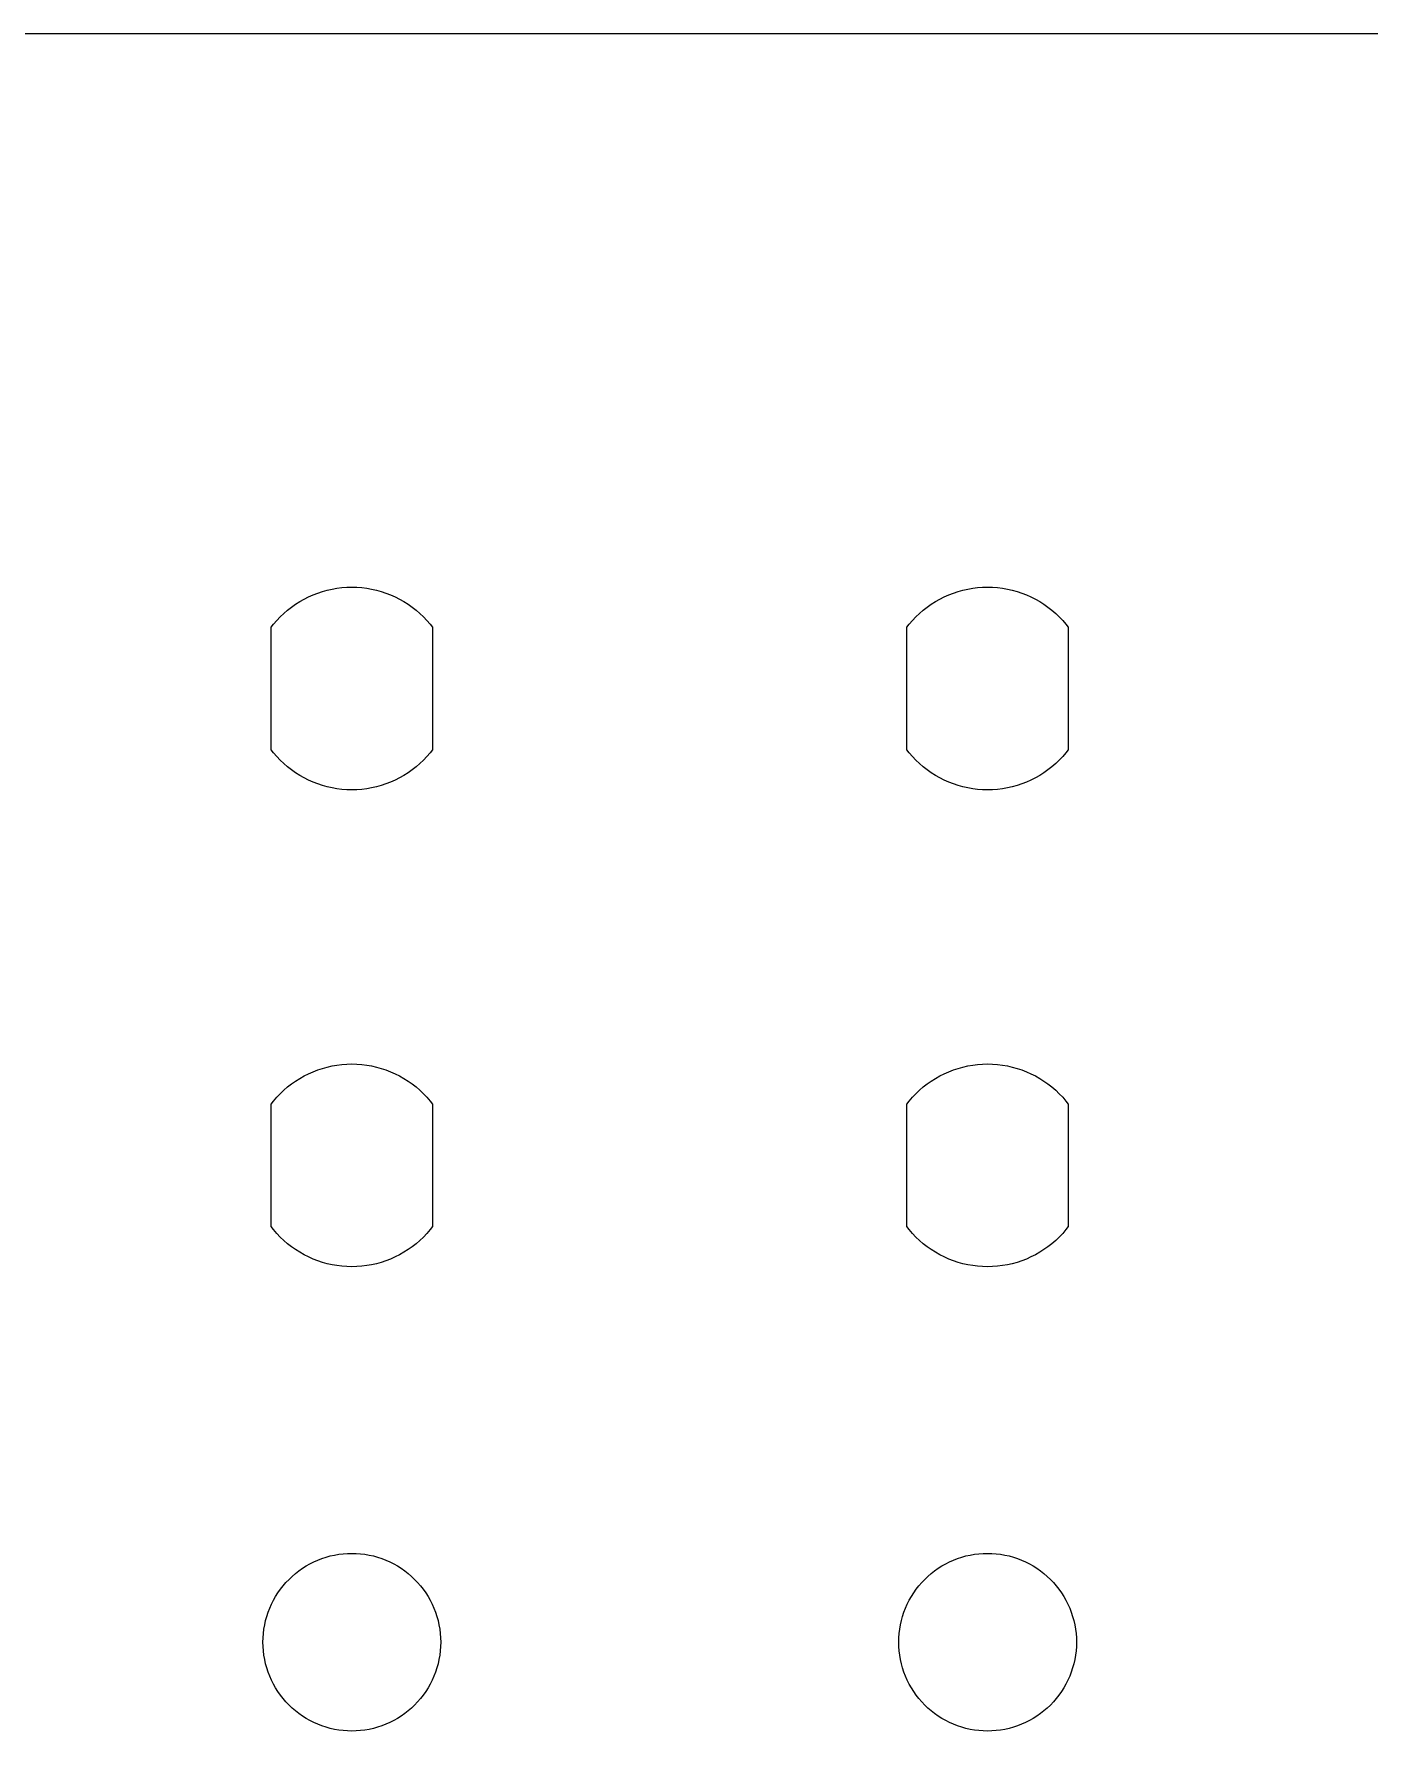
# Model space of a CAD drawing. Header units: metres. Extents: x 0 to 213, y 0 to 128.
# Drawn here: x 106.7 to 160, y 60.7 to 128.5 of the extents above; entities that cross this region are included whole.
import ezdxf

# ---------------------------------------------------------------- set-up
doc = ezdxf.new("R2010")
doc.units = ezdxf.units.M

msp = doc.modelspace()

# ---------------------------------------------------------------- linework, layer by layer
for p, q in [((212.36, 128.5), (1, 128.5)), ((117.13, 105.717), (117.298, 105.824)), ((117.298, 105.824), (117.471, 105.922)), ((117.471, 105.922), (117.648, 106.011)), ((117.648, 106.011), (117.83, 106.092)), ((117.83, 106.092), (118.016, 106.163)), ((118.016, 106.163), (118.204, 106.226)), ((118.204, 106.226), (118.396, 106.279)), ((118.396, 106.279), (118.59, 106.322)), ((118.59, 106.322), (118.786, 106.356)), ((118.786, 106.356), (118.983, 106.38)), ((118.983, 106.38), (119.181, 106.395)), ((119.181, 106.395), (119.38, 106.4)), ((119.38, 106.4), (119.579, 106.395)), ((119.579, 106.395), (119.777, 106.38)), ((119.777, 106.38), (119.974, 106.356)), ((119.974, 106.356), (120.17, 106.322)), ((120.17, 106.322), (120.364, 106.279)), ((120.364, 106.279), (120.556, 106.226)), ((120.556, 106.226), (120.744, 106.163)), ((120.744, 106.163), (120.93, 106.092)), ((120.93, 106.092), (121.112, 106.011)), ((121.112, 106.011), (121.289, 105.922)), ((121.289, 105.922), (121.462, 105.824)), ((121.462, 105.824), (121.63, 105.717)), ((142.53, 105.717), (142.698, 105.824)), ((142.698, 105.824), (142.871, 105.922)), ((142.871, 105.922), (143.048, 106.011)), ((143.048, 106.011), (143.23, 106.092)), ((143.23, 106.092), (143.416, 106.163)), ((143.416, 106.163), (143.604, 106.226)), ((143.604, 106.226), (143.796, 106.279)), ((143.796, 106.279), (143.99, 106.322)), ((143.99, 106.322), (144.186, 106.356)), ((144.186, 106.356), (144.383, 106.38)), ((144.383, 106.38), (144.581, 106.395)), ((144.581, 106.395), (144.78, 106.4)), ((144.78, 106.4), (144.979, 106.395)), ((144.979, 106.395), (145.177, 106.38)), ((145.177, 106.38), (145.374, 106.356)), ((145.374, 106.356), (145.57, 106.322)), ((145.57, 106.322), (145.764, 106.279)), ((145.764, 106.279), (145.956, 106.226)), ((145.956, 106.226), (146.144, 106.163)), ((146.144, 106.163), (146.33, 106.092)), ((146.33, 106.092), (146.512, 106.011)), ((146.512, 106.011), (146.689, 105.922)), ((146.689, 105.922), (146.862, 105.824)), ((146.862, 105.824), (147.03, 105.717)), ((116.379, 105.07), (116.516, 105.214)), ((116.516, 105.214), (116.66, 105.351)), ((116.66, 105.351), (116.811, 105.481)), ((116.811, 105.481), (116.967, 105.603)), ((116.967, 105.603), (117.13, 105.717)), ((121.63, 105.717), (121.793, 105.603)), ((121.793, 105.603), (121.949, 105.481)), ((121.949, 105.481), (122.1, 105.351)), ((122.1, 105.351), (122.244, 105.214)), ((122.244, 105.214), (122.381, 105.07)), ((141.779, 105.07), (141.916, 105.214)), ((141.916, 105.214), (142.06, 105.351)), ((142.06, 105.351), (142.211, 105.481)), ((142.211, 105.481), (142.367, 105.603)), ((142.367, 105.603), (142.53, 105.717)), ((147.03, 105.717), (147.193, 105.603)), ((147.193, 105.603), (147.349, 105.481)), ((147.349, 105.481), (147.5, 105.351)), ((147.5, 105.351), (147.644, 105.214)), ((147.644, 105.214), (147.781, 105.07)), ((116.155, 104.798), (116.249, 104.919)), ((116.155, 99.9015), (116.155, 104.798)), ((116.249, 104.919), (116.379, 105.07)), ((122.381, 105.07), (122.511, 104.919)), ((122.511, 104.919), (122.605, 104.798)), ((122.605, 104.798), (122.605, 99.9015)), ((141.555, 104.798), (141.649, 104.919)), ((141.555, 99.9015), (141.555, 104.798)), ((141.649, 104.919), (141.779, 105.07)), ((147.781, 105.07), (147.911, 104.919)), ((147.911, 104.919), (148.005, 104.798)), ((148.005, 104.798), (148.005, 99.9015)), ((116.249, 99.7807), (116.155, 99.9015)), ((116.379, 99.6302), (116.249, 99.7807)), ((122.511, 99.7807), (122.381, 99.6302)), ((122.605, 99.9015), (122.511, 99.7807)), ((141.649, 99.7807), (141.555, 99.9015)), ((141.779, 99.6302), (141.649, 99.7807)), ((147.911, 99.7807), (147.781, 99.6302)), ((148.005, 99.9015), (147.911, 99.7807)), ((116.516, 99.4862), (116.379, 99.6302)), ((116.66, 99.3491), (116.516, 99.4862)), ((116.811, 99.2193), (116.66, 99.3491)), ((116.967, 99.097), (116.811, 99.2193)), ((117.13, 98.9825), (116.967, 99.097)), ((121.793, 99.097), (121.63, 98.9825)), ((121.949, 99.2193), (121.793, 99.097)), ((122.1, 99.3491), (121.949, 99.2193)), ((122.244, 99.4862), (122.1, 99.3491)), ((122.381, 99.6302), (122.244, 99.4862)), ((141.916, 99.4862), (141.779, 99.6302)), ((142.06, 99.3491), (141.916, 99.4862)), ((142.211, 99.2193), (142.06, 99.3491)), ((142.367, 99.097), (142.211, 99.2193)), ((142.53, 98.9825), (142.367, 99.097)), ((147.193, 99.097), (147.03, 98.9825)), ((147.349, 99.2193), (147.193, 99.097)), ((147.5, 99.3491), (147.349, 99.2193)), ((147.644, 99.4862), (147.5, 99.3491)), ((147.781, 99.6302), (147.644, 99.4862)), ((117.298, 98.8762), (117.13, 98.9825)), ((117.471, 98.7782), (117.298, 98.8762)), ((117.648, 98.6888), (117.471, 98.7782)), ((117.83, 98.6083), (117.648, 98.6888)), ((118.016, 98.5367), (117.83, 98.6083)), ((118.204, 98.4744), (118.016, 98.5367)), ((118.396, 98.4214), (118.204, 98.4744)), ((118.59, 98.3778), (118.396, 98.4214)), ((118.786, 98.3438), (118.59, 98.3778)), ((118.983, 98.3195), (118.786, 98.3438)), ((119.181, 98.3049), (118.983, 98.3195)), ((119.777, 98.3195), (119.579, 98.3049)), ((119.974, 98.3438), (119.777, 98.3195)), ((120.17, 98.3778), (119.974, 98.3438)), ((120.364, 98.4214), (120.17, 98.3778)), ((120.556, 98.4744), (120.364, 98.4214)), ((120.744, 98.5367), (120.556, 98.4744)), ((120.93, 98.6083), (120.744, 98.5367)), ((121.112, 98.6888), (120.93, 98.6083)), ((121.289, 98.7782), (121.112, 98.6888)), ((121.462, 98.8762), (121.289, 98.7782)), ((121.63, 98.9825), (121.462, 98.8762)), ((142.698, 98.8762), (142.53, 98.9825)), ((142.871, 98.7782), (142.698, 98.8762)), ((143.048, 98.6888), (142.871, 98.7782)), ((143.23, 98.6083), (143.048, 98.6888)), ((143.416, 98.5367), (143.23, 98.6083)), ((143.604, 98.4744), (143.416, 98.5367)), ((143.796, 98.4214), (143.604, 98.4744)), ((143.99, 98.3778), (143.796, 98.4214)), ((144.186, 98.3438), (143.99, 98.3778)), ((144.383, 98.3195), (144.186, 98.3438)), ((144.581, 98.3049), (144.383, 98.3195)), ((145.177, 98.3195), (144.979, 98.3049)), ((145.374, 98.3438), (145.177, 98.3195)), ((145.57, 98.3778), (145.374, 98.3438)), ((145.764, 98.4214), (145.57, 98.3778)), ((145.956, 98.4744), (145.764, 98.4214)), ((146.144, 98.5367), (145.956, 98.4744)), ((146.33, 98.6083), (146.144, 98.5367)), ((146.512, 98.6888), (146.33, 98.6083)), ((146.689, 98.7782), (146.512, 98.6888)), ((146.862, 98.8762), (146.689, 98.7782)), ((147.03, 98.9825), (146.862, 98.8762)), ((119.38, 98.3), (119.181, 98.3049)), ((119.579, 98.3049), (119.38, 98.3)), ((144.78, 98.3), (144.581, 98.3049)), ((144.979, 98.3049), (144.78, 98.3)), ((117.298, 86.7738), (117.471, 86.8718)), ((117.471, 86.8718), (117.648, 86.9611)), ((117.648, 86.9611), (117.83, 87.0417)), ((117.83, 87.0417), (118.016, 87.1132)), ((118.016, 87.1132), (118.204, 87.1756)), ((118.204, 87.1756), (118.396, 87.2286)), ((118.396, 87.2286), (118.59, 87.2722)), ((118.59, 87.2722), (118.786, 87.3062)), ((118.786, 87.3062), (118.983, 87.3305)), ((118.983, 87.3305), (119.181, 87.3451)), ((119.181, 87.3451), (119.38, 87.35)), ((119.38, 87.35), (119.579, 87.3451)), ((119.579, 87.3451), (119.777, 87.3305)), ((119.777, 87.3305), (119.974, 87.3062)), ((119.974, 87.3062), (120.17, 87.2722)), ((120.17, 87.2722), (120.364, 87.2286)), ((120.364, 87.2286), (120.556, 87.1756)), ((120.556, 87.1756), (120.744, 87.1132)), ((120.744, 87.1132), (120.93, 87.0417)), ((120.93, 87.0417), (121.112, 86.9611)), ((121.112, 86.9611), (121.289, 86.8718)), ((121.289, 86.8718), (121.462, 86.7738)), ((142.698, 86.7738), (142.871, 86.8718)), ((142.871, 86.8718), (143.048, 86.9611)), ((143.048, 86.9611), (143.23, 87.0417)), ((143.23, 87.0417), (143.416, 87.1132)), ((143.416, 87.1132), (143.604, 87.1756)), ((143.604, 87.1756), (143.796, 87.2286)), ((143.796, 87.2286), (143.99, 87.2722)), ((143.99, 87.2722), (144.186, 87.3062)), ((144.186, 87.3062), (144.383, 87.3305)), ((144.383, 87.3305), (144.581, 87.3451)), ((144.581, 87.3451), (144.78, 87.35)), ((144.78, 87.35), (144.979, 87.3451)), ((144.979, 87.3451), (145.177, 87.3305)), ((145.177, 87.3305), (145.374, 87.3062)), ((145.374, 87.3062), (145.57, 87.2722)), ((145.57, 87.2722), (145.764, 87.2286)), ((145.764, 87.2286), (145.956, 87.1756)), ((145.956, 87.1756), (146.144, 87.1132)), ((146.144, 87.1132), (146.33, 87.0417)), ((146.33, 87.0417), (146.512, 86.9611)), ((146.512, 86.9611), (146.689, 86.8718)), ((146.689, 86.8718), (146.862, 86.7738)), ((116.379, 86.0198), (116.516, 86.1638)), ((116.516, 86.1638), (116.66, 86.3008)), ((116.66, 86.3008), (116.811, 86.4307)), ((116.811, 86.4307), (116.967, 86.553)), ((116.967, 86.553), (117.13, 86.6674)), ((117.13, 86.6674), (117.298, 86.7738)), ((121.462, 86.7738), (121.63, 86.6674)), ((121.63, 86.6674), (121.793, 86.553)), ((121.793, 86.553), (121.949, 86.4307)), ((121.949, 86.4307), (122.1, 86.3008)), ((122.1, 86.3008), (122.244, 86.1638)), ((122.244, 86.1638), (122.381, 86.0198)), ((141.779, 86.0198), (141.916, 86.1638)), ((141.916, 86.1638), (142.06, 86.3008)), ((142.06, 86.3008), (142.211, 86.4307)), ((142.211, 86.4307), (142.367, 86.553)), ((142.367, 86.553), (142.53, 86.6674)), ((142.53, 86.6674), (142.698, 86.7738)), ((146.862, 86.7738), (147.03, 86.6674)), ((147.03, 86.6674), (147.193, 86.553)), ((147.193, 86.553), (147.349, 86.4307)), ((147.349, 86.4307), (147.5, 86.3008)), ((147.5, 86.3008), (147.644, 86.1638)), ((147.644, 86.1638), (147.781, 86.0198)), ((116.155, 85.7484), (116.249, 85.8693)), ((116.155, 80.8515), (116.155, 85.7484)), ((116.249, 85.8693), (116.379, 86.0198)), ((122.381, 86.0198), (122.511, 85.8693)), ((122.511, 85.8693), (122.605, 85.7484)), ((122.605, 85.7484), (122.605, 80.8515)), ((141.555, 85.7484), (141.649, 85.8693)), ((141.555, 80.8515), (141.555, 85.7484)), ((141.649, 85.8693), (141.779, 86.0198)), ((147.781, 86.0198), (147.911, 85.8693)), ((147.911, 85.8693), (148.005, 85.7484)), ((148.005, 85.7484), (148.005, 80.8515)), ((116.249, 80.7307), (116.155, 80.8515)), ((116.379, 80.5802), (116.249, 80.7307)), ((122.511, 80.7307), (122.381, 80.5802)), ((122.605, 80.8515), (122.511, 80.7307)), ((141.649, 80.7307), (141.555, 80.8515)), ((141.779, 80.5802), (141.649, 80.7307)), ((147.911, 80.7307), (147.781, 80.5802)), ((148.005, 80.8515), (147.911, 80.7307)), ((116.516, 80.4362), (116.379, 80.5802)), ((116.66, 80.2991), (116.516, 80.4362)), ((116.811, 80.1693), (116.66, 80.2991)), ((116.967, 80.047), (116.811, 80.1693)), ((117.13, 79.9325), (116.967, 80.047)), ((121.793, 80.047), (121.63, 79.9325)), ((121.949, 80.1693), (121.793, 80.047)), ((122.1, 80.2991), (121.949, 80.1693)), ((122.244, 80.4362), (122.1, 80.2991)), ((122.381, 80.5802), (122.244, 80.4362)), ((141.916, 80.4362), (141.779, 80.5802)), ((142.06, 80.2991), (141.916, 80.4362)), ((142.211, 80.1693), (142.06, 80.2991)), ((142.367, 80.047), (142.211, 80.1693)), ((142.53, 79.9325), (142.367, 80.047)), ((147.193, 80.047), (147.03, 79.9325)), ((147.349, 80.1693), (147.193, 80.047)), ((147.5, 80.2991), (147.349, 80.1693)), ((147.644, 80.4362), (147.5, 80.2991)), ((147.781, 80.5802), (147.644, 80.4362)), ((117.298, 79.8262), (117.13, 79.9325)), ((117.471, 79.7282), (117.298, 79.8262)), ((117.648, 79.6388), (117.471, 79.7282)), ((117.83, 79.5583), (117.648, 79.6388)), ((118.016, 79.4867), (117.83, 79.5583)), ((118.204, 79.4244), (118.016, 79.4867)), ((118.396, 79.3714), (118.204, 79.4244)), ((118.59, 79.3278), (118.396, 79.3714)), ((118.786, 79.2938), (118.59, 79.3278)), ((120.17, 79.3278), (119.974, 79.2938)), ((120.364, 79.3714), (120.17, 79.3278)), ((120.556, 79.4244), (120.364, 79.3714)), ((120.744, 79.4867), (120.556, 79.4244)), ((120.93, 79.5583), (120.744, 79.4867)), ((121.112, 79.6388), (120.93, 79.5583)), ((121.289, 79.7282), (121.112, 79.6388)), ((121.462, 79.8262), (121.289, 79.7282)), ((121.63, 79.9325), (121.462, 79.8262)), ((142.698, 79.8262), (142.53, 79.9325)), ((142.871, 79.7282), (142.698, 79.8262)), ((143.048, 79.6388), (142.871, 79.7282)), ((143.23, 79.5583), (143.048, 79.6388)), ((143.416, 79.4867), (143.23, 79.5583)), ((143.604, 79.4244), (143.416, 79.4867)), ((143.796, 79.3714), (143.604, 79.4244)), ((143.99, 79.3278), (143.796, 79.3714)), ((144.186, 79.2938), (143.99, 79.3278)), ((145.57, 79.3278), (145.374, 79.2938)), ((145.764, 79.3714), (145.57, 79.3278)), ((145.956, 79.4244), (145.764, 79.3714)), ((146.144, 79.4867), (145.956, 79.4244)), ((146.33, 79.5583), (146.144, 79.4867)), ((146.512, 79.6388), (146.33, 79.5583)), ((146.689, 79.7282), (146.512, 79.6388)), ((146.862, 79.8262), (146.689, 79.7282)), ((147.03, 79.9325), (146.862, 79.8262)), ((118.983, 79.2695), (118.786, 79.2938)), ((119.181, 79.2549), (118.983, 79.2695)), ((119.38, 79.25), (119.181, 79.2549)), ((119.579, 79.2549), (119.38, 79.25)), ((119.777, 79.2695), (119.579, 79.2549)), ((119.974, 79.2938), (119.777, 79.2695)), ((144.383, 79.2695), (144.186, 79.2938)), ((144.581, 79.2549), (144.383, 79.2695)), ((144.78, 79.25), (144.581, 79.2549)), ((144.979, 79.2549), (144.78, 79.25)), ((145.177, 79.2695), (144.979, 79.2549)), ((145.374, 79.2938), (145.177, 79.2695)), ((119.206, 67.7957), (119.38, 67.8)), ((119.38, 67.8), (119.554, 67.7957)), ((144.606, 67.7957), (144.78, 67.8)), ((144.78, 67.8), (144.954, 67.7957)), ((117.265, 67.1014), (117.408, 67.2017)), ((117.408, 67.2017), (117.555, 67.2949)), ((117.555, 67.2949), (117.707, 67.3808)), ((117.707, 67.3808), (117.862, 67.4592)), ((117.862, 67.4592), (118.021, 67.5298)), ((118.021, 67.5298), (118.184, 67.5925)), ((118.184, 67.5925), (118.349, 67.6471)), ((118.349, 67.6471), (118.517, 67.6936)), ((118.517, 67.6936), (118.687, 67.7318)), ((118.687, 67.7318), (118.859, 67.7616)), ((118.859, 67.7616), (119.032, 67.7829)), ((119.032, 67.7829), (119.206, 67.7957)), ((119.554, 67.7957), (119.728, 67.7829)), ((119.728, 67.7829), (119.901, 67.7616)), ((119.901, 67.7616), (120.073, 67.7318)), ((120.073, 67.7318), (120.243, 67.6936)), ((120.243, 67.6936), (120.41, 67.6471)), ((120.41, 67.6471), (120.576, 67.5925)), ((120.576, 67.5925), (120.739, 67.5298)), ((120.739, 67.5298), (120.898, 67.4592)), ((120.898, 67.4592), (121.053, 67.3808)), ((121.053, 67.3808), (121.205, 67.2949)), ((121.205, 67.2949), (121.352, 67.2017)), ((121.352, 67.2017), (121.495, 67.1014)), ((142.665, 67.1014), (142.808, 67.2017)), ((142.808, 67.2017), (142.955, 67.2949)), ((142.955, 67.2949), (143.107, 67.3808)), ((143.107, 67.3808), (143.262, 67.4592)), ((143.262, 67.4592), (143.421, 67.5298)), ((143.421, 67.5298), (143.584, 67.5925)), ((143.584, 67.5925), (143.749, 67.6471)), ((143.749, 67.6471), (143.917, 67.6936)), ((143.917, 67.6936), (144.087, 67.7318)), ((144.087, 67.7318), (144.259, 67.7616)), ((144.259, 67.7616), (144.432, 67.7829)), ((144.432, 67.7829), (144.606, 67.7957)), ((144.954, 67.7957), (145.128, 67.7829)), ((145.128, 67.7829), (145.301, 67.7616)), ((145.301, 67.7616), (145.473, 67.7318)), ((145.473, 67.7318), (145.643, 67.6936)), ((145.643, 67.6936), (145.81, 67.6471)), ((145.81, 67.6471), (145.976, 67.5925)), ((145.976, 67.5925), (146.139, 67.5298)), ((146.139, 67.5298), (146.298, 67.4592)), ((146.298, 67.4592), (146.453, 67.3808)), ((146.453, 67.3808), (146.605, 67.2949)), ((146.605, 67.2949), (146.752, 67.2017)), ((146.752, 67.2017), (146.895, 67.1014)), ((116.529, 66.3647), (116.636, 66.5021)), ((116.636, 66.5021), (116.75, 66.634)), ((116.75, 66.634), (116.87, 66.7602)), ((116.87, 66.7602), (116.996, 66.8804)), ((116.996, 66.8804), (117.128, 66.9942)), ((117.128, 66.9942), (117.265, 67.1014)), ((121.495, 67.1014), (121.632, 66.9942)), ((121.632, 66.9942), (121.764, 66.8804)), ((121.764, 66.8804), (121.89, 66.7602)), ((121.89, 66.7602), (122.01, 66.634)), ((122.01, 66.634), (122.124, 66.5021)), ((122.124, 66.5021), (122.231, 66.3647)), ((141.929, 66.3647), (142.036, 66.5021)), ((142.036, 66.5021), (142.15, 66.634)), ((142.15, 66.634), (142.27, 66.7602)), ((142.27, 66.7602), (142.396, 66.8804)), ((142.396, 66.8804), (142.528, 66.9942)), ((142.528, 66.9942), (142.665, 67.1014)), ((146.895, 67.1014), (147.032, 66.9942)), ((147.032, 66.9942), (147.164, 66.8804)), ((147.164, 66.8804), (147.29, 66.7602)), ((147.29, 66.7602), (147.41, 66.634)), ((147.41, 66.634), (147.524, 66.5021)), ((147.524, 66.5021), (147.631, 66.3647)), ((116.1, 65.6085), (116.171, 65.7678)), ((116.171, 65.7678), (116.249, 65.9234)), ((116.249, 65.9234), (116.335, 66.0751)), ((116.335, 66.0751), (116.428, 66.2223)), ((116.428, 66.2223), (116.529, 66.3647)), ((122.231, 66.3647), (122.332, 66.2223)), ((122.332, 66.2223), (122.425, 66.0751)), ((122.425, 66.0751), (122.511, 65.9234)), ((122.511, 65.9234), (122.589, 65.7678)), ((122.589, 65.7678), (122.66, 65.6085)), ((141.5, 65.6085), (141.571, 65.7678)), ((141.571, 65.7678), (141.649, 65.9234)), ((141.649, 65.9234), (141.735, 66.0751)), ((141.735, 66.0751), (141.828, 66.2223)), ((141.828, 66.2223), (141.929, 66.3647)), ((147.631, 66.3647), (147.732, 66.2223)), ((147.732, 66.2223), (147.825, 66.0751)), ((147.825, 66.0751), (147.911, 65.9234)), ((147.911, 65.9234), (147.989, 65.7678)), ((147.989, 65.7678), (148.06, 65.6085)), ((115.898, 64.9426), (115.936, 65.1126)), ((115.936, 65.1126), (115.983, 65.2805)), ((115.983, 65.2805), (116.038, 65.446)), ((116.038, 65.446), (116.1, 65.6085)), ((122.66, 65.6085), (122.722, 65.446)), ((122.722, 65.446), (122.777, 65.2805)), ((122.777, 65.2805), (122.824, 65.1126)), ((122.824, 65.1126), (122.862, 64.9426)), ((141.298, 64.9426), (141.336, 65.1126)), ((141.336, 65.1126), (141.383, 65.2805)), ((141.383, 65.2805), (141.438, 65.446)), ((141.438, 65.446), (141.5, 65.6085)), ((148.06, 65.6085), (148.122, 65.446)), ((148.122, 65.446), (148.177, 65.2805)), ((148.177, 65.2805), (148.224, 65.1126)), ((148.224, 65.1126), (148.262, 64.9426)), ((115.83, 64.25), (115.834, 64.4242)), ((115.834, 64.4242), (115.847, 64.5979)), ((115.847, 64.5979), (115.868, 64.7709)), ((115.868, 64.7709), (115.898, 64.9426)), ((122.862, 64.9426), (122.892, 64.7709)), ((122.892, 64.7709), (122.913, 64.5979)), ((122.913, 64.5979), (122.926, 64.4242)), ((122.926, 64.4242), (122.93, 64.25)), ((141.23, 64.25), (141.234, 64.4242)), ((141.234, 64.4242), (141.247, 64.5979)), ((141.247, 64.5979), (141.268, 64.7709)), ((141.268, 64.7709), (141.298, 64.9426)), ((148.262, 64.9426), (148.292, 64.7709)), ((148.292, 64.7709), (148.313, 64.5979)), ((148.313, 64.5979), (148.326, 64.4242)), ((148.326, 64.4242), (148.33, 64.25)), ((115.834, 64.0758), (115.83, 64.25)), ((115.847, 63.902), (115.834, 64.0758)), ((115.868, 63.7291), (115.847, 63.902)), ((122.913, 63.902), (122.892, 63.7291)), ((122.926, 64.0758), (122.913, 63.902)), ((122.93, 64.25), (122.926, 64.0758)), ((141.234, 64.0758), (141.23, 64.25)), ((141.247, 63.902), (141.234, 64.0758)), ((141.268, 63.7291), (141.247, 63.902)), ((148.313, 63.902), (148.292, 63.7291)), ((148.326, 64.0758), (148.313, 63.902)), ((148.33, 64.25), (148.326, 64.0758)), ((115.898, 63.5574), (115.868, 63.7291)), ((115.936, 63.3874), (115.898, 63.5574)), ((115.983, 63.2195), (115.936, 63.3874)), ((116.038, 63.054), (115.983, 63.2195)), ((116.1, 62.8915), (116.038, 63.054)), ((122.722, 63.054), (122.66, 62.8915)), ((122.777, 63.2195), (122.722, 63.054)), ((122.824, 63.3874), (122.777, 63.2195)), ((122.862, 63.5574), (122.824, 63.3874)), ((122.892, 63.7291), (122.862, 63.5574)), ((141.298, 63.5574), (141.268, 63.7291)), ((141.336, 63.3874), (141.298, 63.5574)), ((141.383, 63.2195), (141.336, 63.3874)), ((141.438, 63.054), (141.383, 63.2195)), ((141.5, 62.8915), (141.438, 63.054)), ((148.122, 63.054), (148.06, 62.8915)), ((148.177, 63.2195), (148.122, 63.054)), ((148.224, 63.3874), (148.177, 63.2195)), ((148.262, 63.5574), (148.224, 63.3874)), ((148.292, 63.7291), (148.262, 63.5574)), ((116.171, 62.7322), (116.1, 62.8915)), ((116.249, 62.5765), (116.171, 62.7322)), ((116.335, 62.4249), (116.249, 62.5765)), ((116.428, 62.2777), (116.335, 62.4249)), ((122.425, 62.4249), (122.332, 62.2777)), ((122.511, 62.5765), (122.425, 62.4249)), ((122.589, 62.7322), (122.511, 62.5765)), ((122.66, 62.8915), (122.589, 62.7322)), ((141.571, 62.7322), (141.5, 62.8915)), ((141.649, 62.5765), (141.571, 62.7322)), ((141.735, 62.4249), (141.649, 62.5765)), ((141.828, 62.2777), (141.735, 62.4249)), ((147.825, 62.4249), (147.732, 62.2777)), ((147.911, 62.5765), (147.825, 62.4249)), ((147.989, 62.7322), (147.911, 62.5765)), ((148.06, 62.8915), (147.989, 62.7322)), ((116.529, 62.1353), (116.428, 62.2777)), ((116.636, 61.9979), (116.529, 62.1353)), ((116.75, 61.866), (116.636, 61.9979)), ((116.87, 61.7398), (116.75, 61.866)), ((116.996, 61.6196), (116.87, 61.7398)), ((121.89, 61.7398), (121.764, 61.6196)), ((122.01, 61.866), (121.89, 61.7398)), ((122.124, 61.9979), (122.01, 61.866)), ((122.231, 62.1353), (122.124, 61.9979)), ((122.332, 62.2777), (122.231, 62.1353)), ((141.929, 62.1353), (141.828, 62.2777)), ((142.036, 61.9979), (141.929, 62.1353)), ((142.15, 61.866), (142.036, 61.9979)), ((142.27, 61.7398), (142.15, 61.866)), ((142.396, 61.6196), (142.27, 61.7398)), ((147.29, 61.7398), (147.164, 61.6196)), ((147.41, 61.866), (147.29, 61.7398)), ((147.524, 61.9979), (147.41, 61.866)), ((147.631, 62.1353), (147.524, 61.9979)), ((147.732, 62.2777), (147.631, 62.1353)), ((117.128, 61.5058), (116.996, 61.6196)), ((117.265, 61.3986), (117.128, 61.5058)), ((117.408, 61.2983), (117.265, 61.3986)), ((117.555, 61.205), (117.408, 61.2983)), ((117.707, 61.1192), (117.555, 61.205)), ((117.862, 61.0408), (117.707, 61.1192)), ((118.021, 60.9702), (117.862, 61.0408)), ((120.898, 61.0408), (120.739, 60.9702)), ((121.053, 61.1192), (120.898, 61.0408)), ((121.205, 61.205), (121.053, 61.1192)), ((121.352, 61.2983), (121.205, 61.205)), ((121.495, 61.3986), (121.352, 61.2983)), ((121.632, 61.5058), (121.495, 61.3986)), ((121.764, 61.6196), (121.632, 61.5058)), ((142.528, 61.5058), (142.396, 61.6196)), ((142.665, 61.3986), (142.528, 61.5058)), ((142.808, 61.2983), (142.665, 61.3986)), ((142.955, 61.205), (142.808, 61.2983)), ((143.107, 61.1192), (142.955, 61.205)), ((143.262, 61.0408), (143.107, 61.1192)), ((143.421, 60.9702), (143.262, 61.0408)), ((146.298, 61.0408), (146.139, 60.9702)), ((146.453, 61.1192), (146.298, 61.0408)), ((146.605, 61.205), (146.453, 61.1192)), ((146.752, 61.2983), (146.605, 61.205)), ((146.895, 61.3986), (146.752, 61.2983)), ((147.032, 61.5058), (146.895, 61.3986)), ((147.164, 61.6196), (147.032, 61.5058)), ((118.184, 60.9075), (118.021, 60.9702)), ((118.349, 60.8528), (118.184, 60.9075)), ((118.517, 60.8064), (118.349, 60.8528)), ((118.687, 60.7682), (118.517, 60.8064)), ((118.859, 60.7384), (118.687, 60.7682)), ((119.032, 60.7171), (118.859, 60.7384)), ((119.206, 60.7043), (119.032, 60.7171)), ((119.38, 60.7), (119.206, 60.7043)), ((119.554, 60.7043), (119.38, 60.7)), ((119.728, 60.7171), (119.554, 60.7043)), ((119.901, 60.7384), (119.728, 60.7171)), ((120.073, 60.7682), (119.901, 60.7384)), ((120.243, 60.8064), (120.073, 60.7682)), ((120.41, 60.8528), (120.243, 60.8064)), ((120.576, 60.9075), (120.41, 60.8528)), ((120.739, 60.9702), (120.576, 60.9075)), ((143.584, 60.9075), (143.421, 60.9702)), ((143.749, 60.8528), (143.584, 60.9075)), ((143.917, 60.8064), (143.749, 60.8528)), ((144.087, 60.7682), (143.917, 60.8064)), ((144.259, 60.7384), (144.087, 60.7682)), ((144.432, 60.7171), (144.259, 60.7384)), ((144.606, 60.7043), (144.432, 60.7171)), ((144.78, 60.7), (144.606, 60.7043)), ((144.954, 60.7043), (144.78, 60.7)), ((145.128, 60.7171), (144.954, 60.7043)), ((145.301, 60.7384), (145.128, 60.7171)), ((145.473, 60.7682), (145.301, 60.7384)), ((145.643, 60.8064), (145.473, 60.7682)), ((145.81, 60.8528), (145.643, 60.8064)), ((145.976, 60.9075), (145.81, 60.8528)), ((146.139, 60.9702), (145.976, 60.9075))]:
    msp.add_line(p, q)

doc.saveas('drawing.dxf')
